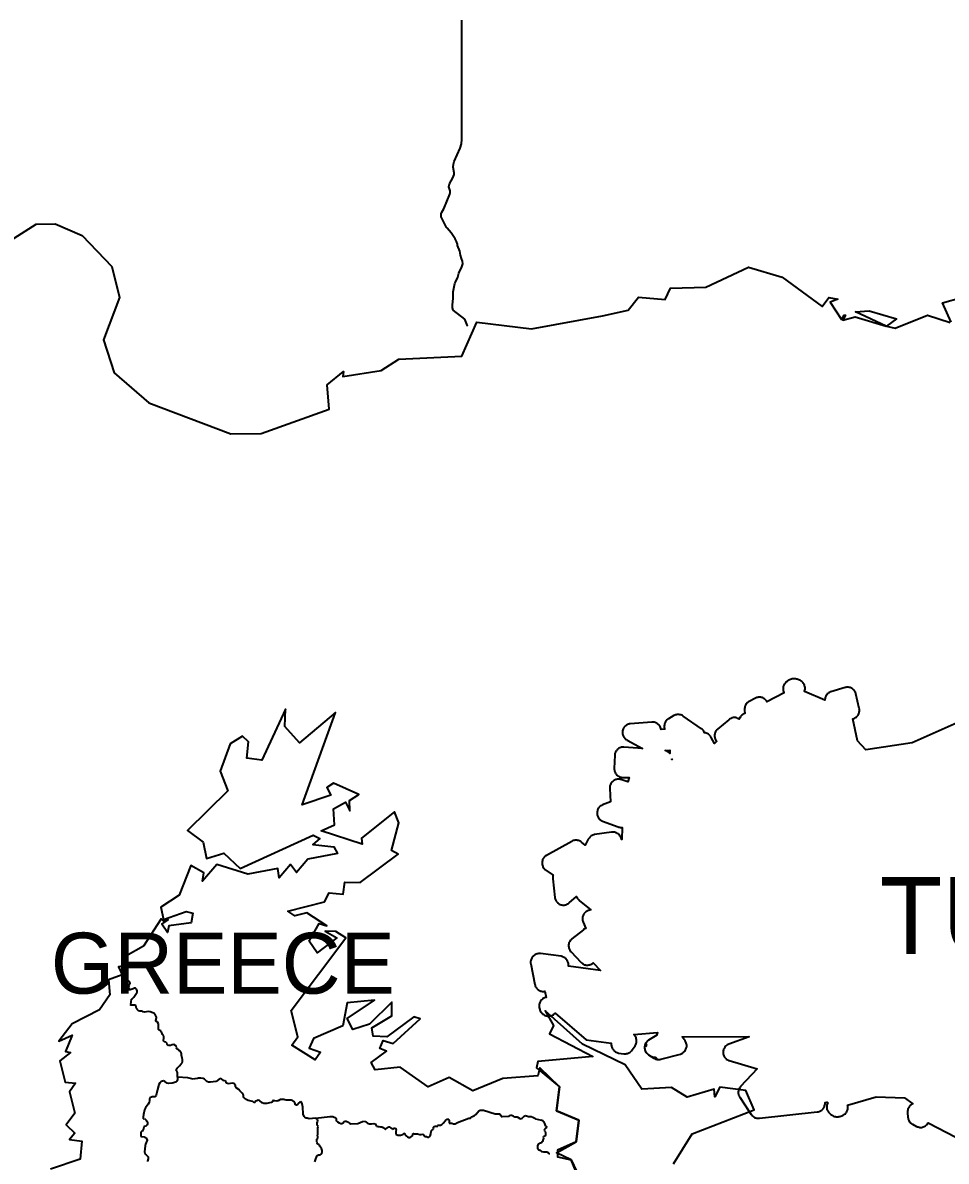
# Model space of a CAD drawing. Header units: metres. Extents: x 0 to 1325, y -1 to 773.
# Drawn here: x 731.6 to 779.6, y 222.8 to 282 of the extents above; entities that cross this region are included whole.
import ezdxf
from ezdxf.enums import TextEntityAlignment as Align

# ---------------------------------------------------------------- set-up
doc = ezdxf.new("R2010")
doc.units = ezdxf.units.M

msp = doc.modelspace()

# ---------------------------------------------------------------- linework, layer by layer
at = {"layer": 'CUT'}
for points in [[(728.19, 268.888), (732.31, 271.498), (733.31, 271.518), (734.7, 270.918), (736.25, 269.308), (736.65, 267.698), (735.81, 265.488), (736.37, 263.788), (738.18, 262.228), (742.43, 260.618), (744.02, 260.628), (747.54, 261.888), (747.45, 263.148), (748.3, 263.848), (748.25, 263.598), (750.25, 263.898), (751.17, 264.488), (754.45, 264.638), (755.22, 266.418), (758.07, 266.068), (761.75, 266.748), (763.08, 267.038), (763.63, 267.708), (765.01, 267.598), (765.29, 268.178), (767.12, 268.238), (769.34, 269.278), (771.09, 268.758), (773.17, 267.228), (773.52, 267.698), (773.98, 267.608), (773.58, 267.448), (774.18, 266.558), (774.31, 266.768), (774.38, 266.778), (774.25, 266.508), (774.89, 266.698), (776.5, 266.198), (774.91, 266.948), (775.62, 266.998), (777.04, 266.578), (776.52, 266.208), (776.96, 266.108), (778.65, 266.778), (779.82, 266.398)], [(779.87, 266.418), (779.42, 267.418), (780.41, 267.698)], [(780.35, 245.658), (777.85, 244.548), (775.44, 244.198), (775.01, 244.658), (774.76, 245.798), (774.8, 245.808), (774.84, 245.828), (774.88, 245.848), (774.91, 245.868), (774.95, 245.898), (774.98, 245.928), (775.01, 245.958), (775.04, 245.998), (775.06, 246.028), (775.08, 246.078), (775.09, 246.118), (775.1, 246.158), (775.11, 246.208), (775.11, 246.248), (775.11, 246.288), (775.1, 246.338), (774.93, 247.098), (774.92, 247.138), (774.9, 247.178), (774.88, 247.218), (774.86, 247.258), (774.83, 247.288), (774.8, 247.318), (774.77, 247.348), (774.74, 247.378), (774.7, 247.398), (774.66, 247.418), (774.62, 247.428), (774.58, 247.438), (774.53, 247.448), (774.49, 247.448), (774.45, 247.448), (774.4, 247.438), (774.36, 247.428), (773.63, 247.208), (773.59, 247.198), (773.55, 247.178), (773.51, 247.148), (773.48, 247.128), (773.44, 247.098), (773.41, 247.068), (773.39, 247.028), (773.36, 246.988), (773.34, 246.948), (773.33, 246.908), (773.32, 246.868), (773.31, 246.818), (773.31, 246.778), (772.25, 247.218), (772.26, 247.258), (772.27, 247.298), (772.28, 247.348), (772.28, 247.388), (772.28, 247.428), (772.27, 247.478), (772.26, 247.518), (772.25, 247.558), (772.23, 247.598), (772.2, 247.638), (772.18, 247.668), (772.15, 247.708), (772.12, 247.738), (772.08, 247.758), (772.04, 247.788), (772, 247.808), (771.88, 247.858), (771.84, 247.868), (771.79, 247.878), (771.75, 247.888), (771.7, 247.888), (771.66, 247.888), (771.61, 247.878), (771.57, 247.868), (771.52, 247.848), (771.48, 247.828), (771.36, 247.758), (771.33, 247.728), (771.29, 247.708), (771.26, 247.678), (771.23, 247.638), (771.21, 247.598), (771.18, 247.558), (771.17, 247.518), (771.15, 247.478), (771.15, 247.438), (771.14, 247.388), (771.14, 247.348), (771.14, 247.298), (771.15, 247.258), (771.17, 247.218), (771.18, 247.178), (771.19, 247.158), (770.3, 246.688), (770.29, 246.718), (770.26, 246.758), (770.23, 246.788), (770.2, 246.818), (770.17, 246.848), (770.13, 246.868), (770.09, 246.888), (770.05, 246.908), (770, 246.918), (769.96, 246.928), (769.91, 246.928), (769.87, 246.928), (769.82, 246.918), (769.78, 246.908), (769.74, 246.898), (769.7, 246.878), (769.38, 246.708), (769.34, 246.678), (769.3, 246.658), (769.27, 246.628), (769.24, 246.588), (769.21, 246.558), (769.19, 246.518), (769.17, 246.478), (769.16, 246.438), (769.15, 246.388), (769.14, 246.348), (769.14, 246.298), (769.14, 246.258), (769.16, 246.078), (769.14, 246.078), (769.1, 246.058), (769.06, 246.038), (769.03, 246.008), (768.99, 245.988), (768.96, 245.958), (768.93, 245.918), (768.91, 245.878), (768.88, 245.848), (768.87, 245.808), (768.86, 245.788), (768.83, 245.808), (768.79, 245.828), (768.74, 245.848), (768.7, 245.858), (768.66, 245.868), (768.61, 245.868), (768.57, 245.868), (768.52, 245.858), (768.48, 245.848), (768.43, 245.828), (768.39, 245.808), (768.36, 245.788), (768.32, 245.758), (767.74, 245.268), (767.71, 245.238), (767.68, 245.208), (767.65, 245.178), (767.63, 245.138), (767.61, 245.098), (767.6, 245.058), (767.59, 245.018), (767.58, 244.968), (767.58, 244.928), (767.58, 244.888), (767.59, 244.838), (767.6, 244.798), (767.61, 244.758), (767.63, 244.718), (767.65, 244.678), (767.68, 244.648), (767.69, 244.638), (767.57, 244.528), (767.41, 244.838), (767.39, 244.868), (767.36, 244.908), (767.34, 244.938), (767.3, 244.968), (767.27, 244.998), (767.23, 245.018), (767.2, 245.038), (767.15, 245.058), (767.11, 245.068), (767.07, 245.078), (767.06, 245.078), (767.04, 245.118), (767.02, 245.158), (767, 245.198), (766.97, 245.228), (766.93, 245.258), (766.9, 245.288), (765.95, 245.948), (765.91, 245.968), (765.87, 245.988), (765.82, 246.008), (765.78, 246.018), (765.73, 246.028), (765.69, 246.028), (765.64, 246.028), (765.6, 246.018), (765.55, 246.008), (765.51, 245.988), (765.47, 245.968), (765.19, 245.808), (765.15, 245.788), (765.11, 245.758), (765.08, 245.728), (765.05, 245.698), (765.03, 245.658), (765.01, 245.618), (764.99, 245.578), (764.98, 245.538), (764.97, 245.488), (764.96, 245.448), (764.96, 245.408), (764.96, 245.358), (764.97, 245.318), (764.98, 245.278), (764.99, 245.268), (764.81, 245.248), (764.77, 245.358), (764.75, 245.398), (764.73, 245.438), (764.7, 245.468), (764.67, 245.498), (764.64, 245.528), (764.6, 245.558), (764.57, 245.578), (764.53, 245.598), (764.49, 245.618), (764.44, 245.628), (764.4, 245.638), (764.36, 245.638), (764.31, 245.638), (763.2, 245.548), (763.16, 245.538), (763.12, 245.528), (763.07, 245.518), (763.03, 245.498), (763, 245.478), (762.96, 245.448), (762.93, 245.418), (762.9, 245.388), (762.87, 245.348), (762.85, 245.318), (762.83, 245.278), (762.81, 245.228), (762.8, 245.188), (762.79, 245.148), (762.79, 245.098), (762.79, 245.058), (762.8, 245.008), (762.81, 244.968), (762.82, 244.928), (762.84, 244.888), (762.86, 244.848), (762.89, 244.818), (762.92, 244.778), (762.95, 244.748), (762.99, 244.728), (763.03, 244.698), (763.84, 244.258), (762.87, 244.338), (762.83, 244.338), (762.78, 244.338), (762.74, 244.328), (762.7, 244.318), (762.65, 244.298), (762.61, 244.278), (762.58, 244.258), (762.54, 244.228), (762.51, 244.198), (762.48, 244.158), (762.46, 244.118), (762.43, 244.078), (762.42, 244.038), (762.4, 243.998), (762.39, 243.948), (762.39, 243.908), (762.36, 243.228), (762.36, 243.178), (762.37, 243.138), (762.37, 243.088), (762.39, 243.048), (762.41, 243.008), (762.43, 242.968), (762.46, 242.928), (762.48, 242.898), (762.52, 242.868), (762.55, 242.838), (762.59, 242.818), (762.63, 242.798), (762.68, 242.778), (762.72, 242.768), (762.76, 242.758), (762.81, 242.758), (763.14, 242.758), (763.07, 242.538), (762.71, 242.648), (762.67, 242.658), (762.62, 242.668), (762.58, 242.668), (762.54, 242.668), (762.49, 242.658), (762.45, 242.648), (762.41, 242.638), (762.37, 242.618), (762.34, 242.598), (762.3, 242.568), (762.27, 242.538), (762.24, 242.508), (762.21, 242.478), (762.19, 242.438), (762.17, 242.398), (762.15, 242.358), (762.14, 242.318), (762.13, 242.278), (762.13, 242.238), (762.13, 242.188), (762.17, 241.498), (761.75, 241.328), (761.71, 241.308), (761.67, 241.278), (761.63, 241.258), (761.6, 241.228), (761.57, 241.188), (761.54, 241.158), (761.52, 241.118), (761.5, 241.078), (761.49, 241.028), (761.48, 240.988), (761.47, 240.948), (761.47, 240.898), (761.47, 240.858), (761.48, 240.808), (761.49, 240.768), (761.51, 240.728), (761.53, 240.688), (761.55, 240.648), (761.58, 240.618), (761.61, 240.578), (761.65, 240.548), (761.68, 240.528), (761.72, 240.508), (761.76, 240.488), (762.56, 240.188), (762.6, 240.178), (762.65, 240.168), (762.69, 240.158), (762.74, 240.158), (762.78, 240.158), (762.76, 239.538), (762.75, 239.538), (762.74, 239.568), (762.73, 239.618), (762.71, 239.658), (762.69, 239.698), (762.66, 239.728), (762.64, 239.768), (762.6, 239.798), (762.57, 239.828), (762.53, 239.848), (762.49, 239.878), (762.45, 239.888), (762.41, 239.908), (762.37, 239.908), (762.32, 239.918), (762.28, 239.918), (762.23, 239.918), (761.34, 239.788), (761.3, 239.778), (761.25, 239.758), (761.21, 239.738), (761.17, 239.718), (761.13, 239.688), (761.1, 239.658), (761.07, 239.628), (761.04, 239.588), (761.01, 239.548), (760.85, 239.248), (760.66, 239.398), (760.63, 239.428), (760.59, 239.448), (760.55, 239.468), (760.51, 239.478), (760.46, 239.488), (760.42, 239.498), (760.37, 239.498), (760.33, 239.498), (760.29, 239.488), (760.24, 239.478), (760.2, 239.458), (760.16, 239.438), (758.84, 238.708), (758.8, 238.688), (758.77, 238.658), (758.74, 238.628), (758.71, 238.598), (758.68, 238.568), (758.66, 238.528), (758.64, 238.488), (758.63, 238.448), (758.62, 238.398), (758.61, 238.358), (758.61, 238.318), (758.61, 238.268), (758.62, 238.228), (758.63, 238.188), (758.65, 238.148), (758.66, 238.108), (758.69, 238.068), (758.71, 238.028), (758.74, 237.998), (758.78, 237.968), (758.81, 237.948), (759.19, 237.688), (759.19, 237.678), (759.18, 237.638), (759.17, 237.588), (759.17, 237.548), (759.17, 237.498), (759.27, 236.528), (759.28, 236.488), (759.29, 236.448), (759.31, 236.398), (759.33, 236.358), (759.35, 236.328), (759.38, 236.288), (759.41, 236.258), (759.44, 236.228), (759.48, 236.198), (759.51, 236.178), (759.56, 236.158), (759.6, 236.148), (759.64, 236.138), (759.69, 236.128), (759.73, 236.128), (759.77, 236.128), (759.82, 236.138), (759.86, 236.148), (759.9, 236.168), (759.94, 236.188), (759.98, 236.208), (760.02, 236.238), (760.41, 236.578), (760.41, 236.568), (760.43, 236.528), (760.44, 236.478), (760.47, 236.448), (760.5, 236.408), (760.53, 236.378), (760.56, 236.348), (761.15, 235.878), (761.04, 235.848), (761, 235.838), (760.96, 235.818), (760.92, 235.798), (760.88, 235.768), (760.85, 235.738), (760.82, 235.708), (760.79, 235.668), (760.76, 235.638), (760.75, 235.588), (760.73, 235.548), (760.72, 235.508), (760.71, 235.458), (760.71, 235.418), (760.71, 235.368), (760.72, 235.328), (760.73, 235.288), (760.75, 235.238), (760.88, 234.918), (760.87, 234.918), (760.83, 234.898), (760.79, 234.878), (760.76, 234.848), (760.16, 234.368), (760.13, 234.338), (760.1, 234.308), (760.07, 234.278), (760.05, 234.238), (760.03, 234.198), (760.01, 234.158), (760, 234.118), (759.99, 234.068), (759.99, 234.028), (759.99, 233.988), (760, 233.938), (760.01, 233.898), (760.02, 233.858), (760.04, 233.818), (760.06, 233.778), (760.08, 233.738), (760.11, 233.708), (760.64, 233.148), (760.67, 233.118), (760.71, 233.088), (760.75, 233.068), (760.78, 233.048), (760.82, 233.028), (760.87, 233.018), (760.91, 233.008), (760.95, 233.008), (761, 233.008), (761.04, 233.018), (761.08, 233.018), (761.12, 233.038), (761.16, 233.048), (761.2, 233.068), (761.24, 233.098), (761.27, 233.128), (761.65, 232.728), (759.99, 232.948), (759.99, 232.968), (759.99, 233.008), (759.99, 233.058), (759.98, 233.098), (759.97, 233.138), (759.96, 233.178), (759.94, 233.218), (759.92, 233.258), (759.89, 233.298), (759.87, 233.328), (759.83, 233.358), (759.8, 233.388), (759.76, 233.408), (759.72, 233.428), (759.68, 233.448), (759.64, 233.458), (759.6, 233.468), (758.53, 233.608), (758.48, 233.608), (758.44, 233.608), (758.39, 233.598), (758.35, 233.588), (758.31, 233.578), (758.27, 233.558), (758.23, 233.538), (758.19, 233.508), (758.16, 233.478), (758.13, 233.448), (758.1, 233.418), (758.08, 233.378), (758.06, 233.338), (758.04, 233.298), (758.03, 233.248), (758.02, 233.208), (758.02, 233.158), (758.02, 233.118), (758.03, 233.068), (758.24, 231.998), (758.25, 231.958), (758.26, 231.918), (758.28, 231.878), (758.31, 231.838), (758.33, 231.808), (758.36, 231.768), (758.39, 231.738), (758.43, 231.718), (758.47, 231.688), (758.51, 231.668), (758.55, 231.658), (758.59, 231.648), (758.63, 231.638), (758.68, 231.638), (758.72, 231.638), (758.76, 231.648), (758.83, 231.328), (758.79, 231.318), (758.74, 231.308), (758.7, 231.288), (758.66, 231.268), (758.63, 231.238), (758.59, 231.208), (758.56, 231.178), (758.54, 231.138), (758.51, 231.098), (758.5, 231.058), (758.48, 231.018), (758.47, 230.978), (758.46, 230.928), (758.46, 230.888), (758.46, 230.848), (758.47, 230.798), (758.48, 230.748), (758.49, 230.708), (758.5, 230.668), (758.52, 230.628), (758.55, 230.588), (758.57, 230.548), (758.6, 230.518), (758.63, 230.488), (758.66, 230.458), (758.7, 230.438), (758.74, 230.408), (758.78, 230.388), (758.82, 230.378), (758.86, 230.368), (758.9, 230.358), (758.95, 230.358), (758.99, 230.358), (759.03, 230.368), (759.08, 230.378), (759.12, 230.388), (759.16, 230.408), (759.2, 230.428), (759.23, 230.458), (759.26, 230.488), (759.29, 230.518), (760.9, 229.128), (762.21, 228.948), (762.21, 228.908), (762.21, 228.858), (762.22, 228.818), (762.22, 228.778), (762.24, 228.738), (762.25, 228.698), (762.28, 228.658), (762.3, 228.618), (762.33, 228.588), (762.36, 228.558), (762.39, 228.528), (762.43, 228.498), (762.47, 228.478), (762.51, 228.468), (762.55, 228.448), (762.59, 228.438), (762.86, 228.398), (762.91, 228.398), (762.96, 228.398), (763, 228.408), (763.05, 228.418), (763.09, 228.428), (763.13, 228.448), (763.17, 228.468), (763.21, 228.498), (763.24, 228.528), (763.27, 228.558), (763.3, 228.598), (763.45, 228.818), (763.47, 228.848), (763.49, 228.888), (763.51, 228.928), (763.52, 228.978), (763.53, 229.018), (763.53, 229.058), (763.53, 229.108), (763.52, 229.148), (763.51, 229.188), (763.5, 229.238), (763.48, 229.278), (763.46, 229.308), (763.43, 229.348), (763.4, 229.378), (763.38, 229.398), (764.62, 229.498), (764.61, 229.488), (764.59, 229.448), (764.58, 229.408), (764.57, 229.378), (764.57, 229.368), (764.15, 229.108), (764.11, 229.078), (764.08, 229.048), (764.05, 229.018), (764.02, 228.988), (764, 228.948), (763.98, 228.908), (763.96, 228.858), (763.95, 228.818), (763.94, 228.778), (763.94, 228.728), (763.94, 228.688), (763.95, 228.638), (763.96, 228.598), (763.98, 228.558), (763.99, 228.508), (764.02, 228.478), (764.05, 228.438), (764.08, 228.408), (764.11, 228.378), (764.15, 228.348), (764.43, 228.168), (764.47, 228.148), (764.51, 228.128), (764.55, 228.118), (764.6, 228.108), (764.65, 228.098), (764.69, 228.098), (764.74, 228.108), (764.79, 228.118), (765.8, 228.388), (765.84, 228.398), (765.88, 228.418), (765.92, 228.438), (765.96, 228.468), (765.99, 228.498), (766.02, 228.528), (766.05, 228.558), (766.07, 228.598), (766.09, 228.638), (766.11, 228.688), (766.12, 228.728), (766.13, 228.768), (766.13, 228.818), (766.13, 228.868), (766.12, 228.908), (766.11, 228.948), (766.09, 228.998), (766.07, 229.038), (766.05, 229.078), (765.9, 229.288), (769.36, 229.298), (769.38, 229.278), (768.32, 228.908), (768.28, 228.888), (768.24, 228.868), (768.21, 228.848), (768.17, 228.818), (768.14, 228.788), (768.11, 228.748), (768.09, 228.718), (768.07, 228.678), (768.05, 228.638), (768.04, 228.598), (768.03, 228.558), (768.02, 228.508), (768.02, 228.468), (768.02, 228.428), (768.03, 228.378), (768.04, 228.338), (768.06, 228.298), (768.08, 228.258), (768.1, 228.218), (768.13, 228.188), (768.16, 228.158), (768.19, 228.128), (768.22, 228.098), (768.26, 228.078), (768.3, 228.058), (768.34, 228.048), (769.8, 227.618), (768.93, 226.698), (768.91, 226.668), (768.88, 226.628), (768.86, 226.588), (768.84, 226.548), (768.83, 226.508), (768.82, 226.468), (768.81, 226.428), (768.81, 226.378), (768.81, 226.338), (768.82, 226.298), (768.83, 226.258), (768.85, 226.208), (768.86, 226.178), (768.89, 226.138), (769.49, 225.248), (769.51, 225.208), (769.54, 225.178), (769.58, 225.148), (769.61, 225.118), (769.65, 225.098), (769.69, 225.078), (769.73, 225.068), (769.78, 225.058), (769.82, 225.048), (769.86, 225.048), (769.91, 225.048), (772.92, 225.378), (772.96, 225.388), (773.01, 225.398), (773.05, 225.418), (773.09, 225.438), (773.12, 225.458), (773.16, 225.478), (773.19, 225.508), (773.22, 225.548), (773.25, 225.578), (773.27, 225.618), (773.29, 225.658), (773.3, 225.698), (773.31, 225.748), (773.32, 225.788), (773.32, 225.828), (773.32, 225.878), (773.42, 225.888), (773.47, 225.858), (773.45, 225.818), (773.43, 225.778), (773.42, 225.738), (773.41, 225.698), (773.41, 225.648), (773.41, 225.608), (773.42, 225.568), (773.42, 225.528), (773.44, 225.478), (773.46, 225.438), (773.48, 225.408), (773.5, 225.368), (773.53, 225.338), (773.56, 225.308), (773.59, 225.278), (773.63, 225.248), (773.73, 225.188), (773.77, 225.168), (773.81, 225.148), (773.86, 225.138), (773.9, 225.128), (773.95, 225.128), (774, 225.128), (774.04, 225.138), (774.09, 225.148), (774.19, 225.178), (774.23, 225.188), (774.27, 225.208), (774.31, 225.238), (774.34, 225.258), (774.38, 225.288), (774.41, 225.318), (774.43, 225.358), (774.46, 225.398), (774.48, 225.438), (774.49, 225.478), (774.5, 225.518), (774.51, 225.558), (774.51, 225.608), (774.51, 225.648), (774.5, 225.698), (774.49, 225.738), (775.98, 226.168), (777.45, 226.118), (777.89, 225.808), (777.85, 225.788), (777.81, 225.758), (777.78, 225.738), (777.74, 225.708), (777.71, 225.678), (777.69, 225.638), (777.67, 225.608), (777.65, 225.568), (777.63, 225.528), (777.62, 225.478), (777.61, 225.438), (777.61, 225.398), (777.61, 225.348), (777.63, 225.098), (777.64, 225.058), (777.65, 225.008), (777.66, 224.968), (777.68, 224.928), (777.7, 224.888), (777.73, 224.858), (777.76, 224.818), (777.8, 224.788), (777.83, 224.758), (777.87, 224.738), (778.08, 224.628), (778.12, 224.608), (778.16, 224.598), (778.21, 224.588), (778.25, 224.578), (778.29, 224.578), (778.34, 224.578), (778.38, 224.588), (778.43, 224.598), (778.47, 224.618), (778.51, 224.638), (778.55, 224.658), (778.58, 224.688), (778.61, 224.718), (778.64, 224.748), (778.67, 224.788), (778.69, 224.818), (782.53, 222.828)], [(760.36, 222.308), (760.13, 222.898), (759.36, 223.258), (760.39, 223.828), (760.52, 224.958), (759.37, 225.438), (759.52, 226.678), (758.49, 227.678), (758.39, 227.258), (756.57, 227.108), (755.02, 226.478), (753.79, 227.168), (752.69, 226.688), (751.24, 227.708), (749.93, 227.558), (749.73, 227.948), (750.52, 228.538), (750.18, 228.678), (750.35, 229.088), (750.88, 228.928), (752.28, 230.218), (751.94, 230.328), (750.55, 229.278), (749.84, 229.318), (749.77, 229.748), (750.8, 230.368), (750.8, 231.078), (749.64, 229.938), (748.77, 229.668), (748.49, 230.228), (749.91, 231.178), (748.48, 231.048), (748.25, 229.858), (746.74, 229.198), (746.5, 228.698), (747.09, 228.478), (746.82, 228.078), (745.6, 228.848), (745.91, 229.278), (745.57, 230.648), (748.42, 234.428), (747.9, 234.748), (747.34, 234.778), (747.95, 234.428), (746.92, 233.648), (746.51, 234.248), (747.02, 235.168), (747.42, 235.048), (746.39, 235.728), (745.76, 235.568), (745.4, 235.808), (747.31, 236.288), (747.54, 236.758), (748.28, 236.698), (748.36, 237.318), (749.15, 237.298), (751.13, 238.778), (750.79, 238.968), (751.16, 240.408), (750.95, 240.968), (749.22, 239.608), (749.27, 239.288), (747.13, 239.988), (747.82, 240.298), (747.77, 241.128), (748.39, 241.468), (748.62, 241.028), (748.61, 241.558), (749.09, 241.878), (747.77, 242.468), (747.42, 242.228), (747.64, 241.838), (746.15, 241.338), (747.87, 246.138), (746, 244.548), (745.25, 245.398), (745.28, 246.308), (744.04, 243.648), (743.26, 243.768), (743.36, 244.608), (743.04, 244.898), (742.4, 244.508), (741.88, 243.078), (742.28, 242.058), (740.18, 240.008), (740.99, 239.398), (741.17, 238.548), (742.08, 238.828), (742.92, 238.028), (746.72, 239.758), (747.06, 239.578), (746.69, 239.278), (747.79, 239.148), (747.98, 238.808), (746.44, 238.518), (745.85, 237.818), (745.54, 238.238), (744.95, 237.548), (744.88, 238.028), (743.32, 237.728), (741.7, 238.228), (740.96, 237.368), (741.03, 237.798), (740.36, 238.188), (739.75, 236.648), (738.8, 236.018), (738.94, 235.378), (740.11, 235.788), (740.46, 235.698), (740.38, 235.208), (739.22, 235.048), (739.14, 234.708), (738.85, 235.138), (739.17, 235.358), (738.93, 235.298), (738.82, 235.418), (737.89, 233.988), (736.98, 233.478), (737.08, 233.008), (736.6, 232.918), (736.78, 232.508), (736.07, 232.238), (736.15, 231.468), (735.61, 230.688), (734.18, 229.948), (733.5, 229.058), (734.18, 229.368), (733.85, 228.518), (734.1, 228.468), (733.55, 228.038), (733.83, 226.928), (734.36, 226.868), (734.05, 226.428), (734.32, 225.308), (733.88, 224.708), (734.33, 224.268), (734.05, 223.948), (734.69, 223.868), (734.61, 222.928), (733.06, 222.398)], [(765.44, 222.678), (766.41, 224.248), (769.64, 225.488), (769.21, 226.488), (767.86, 226.658), (767.59, 226.168), (767.55, 226.568), (766.16, 226.148), (765.34, 226.648), (763.8, 226.568), (762.93, 227.818), (760.71, 228.898), (758.77, 230.638), (759.2, 229.878), (759, 229.438), (761.25, 228.258), (758.39, 228.008), (758.32, 227.678), (759.52, 226.678), (759.37, 225.438), (760.52, 224.958), (760.39, 223.828), (759.42, 223.388), (759.42, 223.048), (760.13, 222.898), (760.42, 222.268)]]:
    msp.add_lwpolyline(points, dxfattribs=at)
for points in [[(765.18, 244.078), (765.14, 244.108), (765.1, 244.128), (765.06, 244.148), (765.02, 244.158), (765.25, 244.178), (765.26, 243.998), (765.24, 244.018), (765.21, 244.058), (765.18, 244.078)], [(765.35, 243.728), (765.38, 243.688), (765.35, 243.688), (765.35, 243.698), (765.35, 243.728)]]:
    msp.add_lwpolyline(points, close=True, dxfattribs=at)
at = {"layer": 'SCORE'}
for points in [[(754.44, 281.958), (754.44, 282.108)], [(754.44, 280.558), (754.44, 281.958)], [(754.44, 280.248), (754.44, 280.558)], [(754.44, 278.668), (754.44, 280.248)], [(754.44, 277.078), (754.44, 278.668)], [(754.44, 276.408), (754.44, 277.078)], [(754.44, 275.908), (754.44, 276.408)], [(754.35, 275.458), (754.42, 275.678)], [(754.42, 275.678), (754.44, 275.908)], [(754.05, 274.758), (754.35, 275.458)], [(754, 274.468), (754.01, 274.618)], [(754.04, 274.168), (754, 274.468)], [(754.01, 274.618), (754.05, 274.758)], [(753.8, 273.608), (753.98, 273.908)], [(753.98, 273.908), (754.04, 274.078)], [(754.04, 274.078), (754.04, 274.168)], [(753.77, 273.438), (753.8, 273.608)], [(753.83, 273.228), (753.77, 273.438)], [(753.5, 272.308), (753.82, 273.058)], [(753.82, 273.058), (753.84, 273.148)], [(753.84, 273.148), (753.83, 273.228)], [(753.37, 272.038), (753.4, 272.128)], [(753.4, 272.128), (753.5, 272.308)], [(753.37, 271.878), (753.37, 272.038)], [(753.43, 271.738), (753.37, 271.878)], [(753.58, 271.478), (753.43, 271.738)], [(753.64, 271.338), (753.58, 271.478)], [(753.68, 271.288), (753.64, 271.338)], [(753.78, 271.168), (753.68, 271.288)], [(753.89, 271.058), (753.78, 271.168)], [(754.1, 270.748), (753.89, 271.058)], [(754.17, 270.608), (754.1, 270.748)], [(754.21, 270.468), (754.17, 270.608)], [(754.22, 270.388), (754.21, 270.468)], [(754.33, 270.108), (754.22, 270.388)], [(754.37, 269.888), (754.33, 270.108)], [(754.42, 269.728), (754.37, 269.888)], [(754.47, 269.588), (754.42, 269.728)], [(754.28, 268.958), (754.44, 269.288)], [(754.44, 269.288), (754.5, 269.448)], [(754.5, 269.448), (754.47, 269.588)], [(754.11, 268.498), (754.24, 268.748)], [(754.24, 268.748), (754.28, 268.958)], [(753.99, 267.648), (754, 267.988)], [(754, 267.988), (754.08, 268.418)], [(754.08, 268.418), (754.11, 268.498)], [(753.96, 267.308), (753.99, 267.648)], [(753.96, 267.158), (753.96, 267.308)], [(754, 267.038), (753.96, 267.158)], [(754.6, 266.568), (754, 267.038)], [(754.74, 266.228), (754.6, 266.568)], [(754.75, 266.208), (754.74, 266.228)], [(737.03, 232.248), (737.03, 232.258)], [(737.08, 232.198), (737.03, 232.248)], [(737.15, 232.158), (737.08, 232.198)], [(737.13, 231.938), (737.16, 231.968)], [(737.13, 231.918), (737.13, 231.938)], [(737.13, 231.908), (737.13, 231.918)], [(737.15, 231.858), (737.13, 231.908)], [(737.2, 232.108), (737.15, 232.158)], [(737.16, 231.968), (737.17, 231.978)], [(737.17, 231.978), (737.18, 232.018)], [(737.18, 232.018), (737.2, 232.038)], [(737.21, 232.058), (737.2, 232.108)], [(737.2, 232.038), (737.21, 232.058)], [(737.12, 231.768), (737.13, 231.778)], [(737.14, 231.728), (737.12, 231.768)], [(737.13, 231.778), (737.15, 231.798)], [(737.17, 231.718), (737.14, 231.728)], [(737.16, 231.838), (737.15, 231.858)], [(737.15, 231.798), (737.16, 231.838)], [(737.21, 231.728), (737.17, 231.718)], [(737.35, 231.778), (737.21, 231.728)], [(737.3, 231.258), (737.39, 231.338)], [(737.42, 231.808), (737.35, 231.778)], [(737.39, 231.338), (737.56, 231.598)], [(737.48, 231.818), (737.42, 231.808)], [(737.54, 231.758), (737.48, 231.818)], [(737.57, 231.668), (737.54, 231.758)], [(737.56, 231.598), (737.57, 231.668)], [(758.38, 231.798), (758.35, 231.778)], [(758.35, 231.778), (758.36, 231.768), (758.39, 231.738)], [(737.21, 230.938), (737.23, 230.968)], [(737.25, 230.928), (737.21, 230.938)], [(737.23, 230.968), (737.28, 231.238)], [(737.44, 230.918), (737.25, 230.928)], [(737.28, 231.238), (737.3, 231.258)], [(737.5, 230.908), (737.44, 230.918)], [(737.51, 230.828), (737.5, 230.908)], [(737.54, 230.758), (737.51, 230.828)], [(737.58, 230.688), (737.54, 230.758)], [(737.63, 230.628), (737.58, 230.688)], [(737.7, 230.608), (737.63, 230.628)], [(737.83, 230.618), (737.7, 230.608)], [(737.88, 230.588), (737.83, 230.618)], [(737.95, 230.568), (737.88, 230.588)], [(738.15, 230.598), (737.95, 230.568)], [(738.24, 230.588), (738.15, 230.598)], [(738.38, 230.528), (738.24, 230.588)], [(738.47, 230.488), (738.38, 230.528)], [(738.49, 230.468), (738.47, 230.488)], [(738.51, 230.438), (738.49, 230.468)], [(738.57, 230.298), (738.51, 230.438)], [(738.54, 230.128), (738.55, 230.178)], [(738.54, 230.108), (738.54, 230.128)], [(738.56, 230.078), (738.54, 230.108)], [(738.55, 230.198), (738.57, 230.278)], [(738.55, 230.178), (738.55, 230.198)], [(738.57, 230.278), (738.57, 230.298)], [(738.61, 230.068), (738.56, 230.078)], [(738.63, 230.048), (738.61, 230.068)], [(738.67, 229.948), (738.63, 230.048)], [(738.68, 229.858), (738.67, 229.948)], [(738.67, 229.768), (738.68, 229.858)], [(738.68, 229.668), (738.67, 229.768)], [(738.71, 229.628), (738.68, 229.668)], [(738.75, 229.608), (738.71, 229.628)], [(738.79, 229.588), (738.75, 229.608)], [(738.82, 229.558), (738.79, 229.588)], [(738.83, 229.538), (738.82, 229.558)], [(738.89, 229.408), (738.83, 229.538)], [(738.93, 229.338), (738.89, 229.408)], [(738.95, 229.308), (738.93, 229.338)], [(738.94, 229.088), (738.96, 229.208)], [(738.95, 229.048), (738.94, 229.088)], [(738.96, 229.248), (738.95, 229.308)], [(738.98, 229.018), (738.95, 229.048)], [(738.96, 229.208), (738.96, 229.248)], [(739.06, 228.998), (738.98, 229.018)], [(739.09, 228.978), (739.06, 228.998)], [(739.12, 228.938), (739.09, 228.978)], [(739.13, 228.898), (739.12, 228.938)], [(739.15, 228.858), (739.13, 228.898)], [(739.2, 228.828), (739.15, 228.858)], [(739.3, 228.828), (739.2, 228.828)], [(739.39, 228.868), (739.3, 228.828)], [(739.47, 228.878), (739.39, 228.868)], [(739.56, 228.828), (739.47, 228.878)], [(739.59, 228.778), (739.56, 228.828)], [(739.61, 228.758), (739.59, 228.778)], [(739.62, 228.738), (739.61, 228.758)], [(739.61, 228.678), (739.62, 228.738)], [(739.64, 228.638), (739.61, 228.678)], [(739.68, 228.618), (739.64, 228.638)], [(739.72, 228.608), (739.68, 228.618)], [(739.75, 228.558), (739.72, 228.608)], [(739.78, 228.538), (739.75, 228.558)], [(739.82, 228.518), (739.78, 228.538)], [(739.84, 228.498), (739.82, 228.518)], [(739.86, 228.448), (739.84, 228.498)], [(739.87, 228.418), (739.86, 228.448)], [(739.87, 228.378), (739.87, 228.418)], [(739.87, 228.328), (739.87, 228.378)], [(739.91, 228.178), (739.87, 228.328)], [(764.08, 228.888), (764.07, 228.888), (764.02, 228.858), (764.01, 228.808), (764.04, 228.778)], [(764.17, 228.348), (764.15, 228.348), (764.27, 228.268), (764.17, 228.348)], [(739.66, 227.678), (739.76, 227.768)], [(739.76, 227.768), (739.86, 227.878)], [(739.86, 227.878), (739.9, 227.938)], [(739.9, 227.938), (739.92, 228.008)], [(739.93, 228.098), (739.91, 228.178)], [(739.92, 228.008), (739.93, 228.098)], [(764.31, 228.248), (764.43, 228.168), (764.47, 228.148), (764.51, 228.128), (764.55, 228.118), (764.56, 228.118), (764.57, 228.158), (764.5, 228.208), (764.36, 228.228), (764.31, 228.248)], [(739.58, 227.548), (739.62, 227.578)], [(739.65, 227.478), (739.58, 227.548)], [(739.62, 227.578), (739.63, 227.608)], [(739.63, 227.608), (739.64, 227.648)], [(739.64, 227.648), (739.66, 227.678)], [(739.67, 227.388), (739.65, 227.478)], [(739.66, 227.178), (739.67, 227.388)], [(740.2, 227.158), (739.66, 227.178)], [(739.66, 227.178), (739.66, 227.068)], [(740.47, 227.088), (740.2, 227.158)], [(738.63, 226.548), (738.56, 226.258)], [(738.7, 226.798), (738.63, 226.548)], [(738.75, 226.898), (738.7, 226.798)], [(738.8, 226.938), (738.75, 226.898)], [(738.84, 226.968), (738.8, 226.938)], [(738.93, 226.988), (738.84, 226.968)], [(739, 226.968), (738.93, 226.988)], [(739.12, 226.868), (739, 226.968)], [(739.19, 226.858), (739.12, 226.868)], [(739.39, 226.878), (739.19, 226.858)], [(739.57, 226.928), (739.39, 226.878)], [(739.63, 226.978), (739.57, 226.928)], [(739.66, 227.068), (739.63, 226.978)], [(740.56, 227.098), (740.47, 227.088)], [(740.7, 227.118), (740.56, 227.098)], [(740.75, 227.128), (740.7, 227.118)], [(740.88, 227.128), (740.75, 227.128)], [(741, 227.108), (740.88, 227.128)], [(741.06, 227.078), (741, 227.108)], [(741.19, 226.958), (741.06, 227.078)], [(741.28, 226.918), (741.19, 226.958)], [(741.37, 226.918), (741.28, 226.918)], [(741.65, 226.958), (741.37, 226.918)], [(741.67, 226.958), (741.65, 226.958)], [(741.83, 227.088), (741.67, 226.958)], [(741.93, 227.108), (741.83, 227.088)], [(741.96, 227.088), (741.93, 227.108)], [(742.05, 227.008), (741.96, 227.088)], [(742.09, 226.988), (742.05, 227.008)], [(742.11, 226.978), (742.09, 226.988)], [(742.16, 226.988), (742.11, 226.978)], [(742.18, 226.978), (742.16, 226.988)], [(742.19, 226.958), (742.18, 226.978)], [(742.2, 226.898), (742.19, 226.958)], [(742.21, 226.878), (742.2, 226.898)], [(742.31, 226.838), (742.21, 226.878)], [(742.5, 226.878), (742.31, 226.838)], [(742.58, 226.858), (742.5, 226.878)], [(742.61, 226.858), (742.58, 226.858)], [(742.66, 226.808), (742.61, 226.858)], [(742.67, 226.758), (742.66, 226.808)], [(742.67, 226.718), (742.67, 226.758)], [(742.68, 226.678), (742.67, 226.718)], [(742.71, 226.638), (742.68, 226.678)], [(742.85, 226.548), (742.71, 226.638)], [(742.9, 226.468), (742.85, 226.548)], [(768.95, 226.548), (768.93, 226.548), (768.87, 226.588), (768.86, 226.588), (768.84, 226.548), (768.83, 226.508), (768.82, 226.468), (768.81, 226.428), (768.81, 226.378), (768.81, 226.338), (768.82, 226.298), (768.83, 226.258), (768.85, 226.208), (768.86, 226.178), (768.89, 226.138), (769.35, 225.448), (769.38, 225.408), (769.4, 225.398), (769.49, 225.408)], [(738.21, 225.978), (738.19, 225.878)], [(738.23, 226.108), (738.21, 226.048)], [(738.21, 226.048), (738.21, 225.978)], [(738.31, 226.148), (738.23, 226.108)], [(738.34, 226.158), (738.31, 226.148)], [(738.39, 226.158), (738.34, 226.158)], [(738.44, 226.158), (738.39, 226.158)], [(738.45, 226.158), (738.44, 226.158)], [(738.48, 226.168), (738.45, 226.158)], [(738.52, 226.188), (738.48, 226.168)], [(738.56, 226.258), (738.52, 226.188)], [(743.03, 226.358), (742.9, 226.468)], [(743.08, 226.288), (743.03, 226.358)], [(743.09, 226.248), (743.08, 226.288)], [(743.09, 226.238), (743.09, 226.248)], [(743.09, 226.168), (743.09, 226.238)], [(743.11, 226.128), (743.09, 226.168)], [(743.14, 226.098), (743.11, 226.128)], [(743.2, 226.058), (743.14, 226.098)], [(743.23, 226.028), (743.2, 226.058)], [(743.34, 225.978), (743.23, 226.028)], [(743.58, 225.918), (743.34, 225.978)], [(743.83, 225.978), (743.7, 225.918)], [(743.85, 225.988), (743.83, 225.978)], [(743.93, 225.968), (743.85, 225.988)], [(744.06, 225.858), (743.93, 225.968)], [(744.61, 225.978), (744.6, 225.958)], [(744.6, 225.958), (744.6, 225.898)], [(744.63, 225.978), (744.61, 225.978)], [(744.66, 225.958), (744.63, 225.978)], [(744.73, 225.958), (744.66, 225.958)], [(744.83, 225.938), (744.73, 225.958)], [(744.9, 225.958), (744.87, 225.948)], [(744.98, 226.008), (744.9, 225.958)], [(745.02, 226.018), (744.98, 226.008)], [(745.13, 226.028), (745.02, 226.018)], [(745.19, 226.018), (745.13, 226.028)], [(745.24, 226.008), (745.19, 226.018)], [(745.31, 225.988), (745.24, 226.008)], [(745.37, 225.988), (745.31, 225.988)], [(745.49, 225.998), (745.37, 225.988)], [(745.57, 225.998), (745.49, 225.998)], [(745.63, 225.978), (745.57, 225.998)], [(745.64, 225.978), (745.63, 225.978)], [(745.71, 225.928), (745.64, 225.978)], [(737.95, 225.488), (737.89, 225.248)], [(738, 225.598), (737.95, 225.488)], [(738.13, 225.778), (738, 225.598)], [(738.19, 225.878), (738.13, 225.778)], [(743.6, 225.898), (743.58, 225.918)], [(743.63, 225.868), (743.6, 225.898)], [(743.65, 225.858), (743.63, 225.868)], [(743.68, 225.868), (743.65, 225.858)], [(743.69, 225.888), (743.68, 225.868)], [(743.7, 225.918), (743.69, 225.908)], [(743.69, 225.908), (743.69, 225.888)], [(744.15, 225.818), (744.06, 225.858)], [(744.23, 225.818), (744.15, 225.818)], [(744.26, 225.818), (744.23, 225.818)], [(744.3, 225.818), (744.26, 225.818)], [(744.44, 225.858), (744.3, 225.818)], [(744.55, 225.878), (744.44, 225.858)], [(744.59, 225.888), (744.55, 225.878)], [(744.6, 225.898), (744.59, 225.888)], [(744.87, 225.948), (744.83, 225.938)], [(745.77, 225.858), (745.71, 225.928)], [(745.78, 225.818), (745.77, 225.858)], [(745.78, 225.778), (745.78, 225.818)], [(745.79, 225.748), (745.78, 225.778)], [(745.84, 225.728), (745.79, 225.748)], [(745.89, 225.738), (745.84, 225.728)], [(745.91, 225.768), (745.89, 225.748)], [(745.89, 225.748), (745.89, 225.738)], [(745.92, 225.798), (745.91, 225.768)], [(745.95, 225.838), (745.92, 225.798)], [(746.02, 225.888), (745.95, 225.838)], [(746.07, 225.908), (746.02, 225.888)], [(746.11, 225.888), (746.07, 225.908)], [(746.15, 225.798), (746.11, 225.888)], [(746.18, 225.628), (746.15, 225.798)], [(746.2, 225.278), (746.18, 225.628)], [(755.17, 225.238), (755.32, 225.428)], [(755.32, 225.428), (755.39, 225.468)], [(755.39, 225.468), (755.48, 225.478)], [(755.48, 225.478), (755.57, 225.468)], [(755.57, 225.468), (756.18, 225.288)], [(737.89, 225.248), (737.87, 225.118)], [(737.87, 225.118), (737.87, 225.108)], [(737.87, 225.108), (737.88, 225.028)], [(737.88, 225.028), (737.94, 225.038)], [(737.94, 225.038), (737.99, 225.008)], [(737.99, 225.008), (738.04, 224.958)], [(738.04, 224.958), (738.07, 224.898)], [(738.07, 224.898), (738.1, 224.828)], [(738.1, 224.828), (738.1, 224.768)], [(746.2, 225.268), (746.2, 225.278)], [(746.24, 225.138), (746.2, 225.268)], [(746.28, 225.108), (746.24, 225.138)], [(746.35, 225.058), (746.28, 225.108)], [(746.4, 225.048), (746.35, 225.058)], [(746.51, 225.028), (746.4, 225.048)], [(746.85, 225.048), (746.51, 225.028)], [(746.85, 225.048), (747.58, 225.148)], [(746.94, 224.988), (746.85, 225.048)], [(746.92, 224.718), (746.93, 224.818)], [(746.93, 224.818), (746.95, 224.908)], [(746.95, 224.908), (746.94, 224.988)], [(747.58, 225.148), (747.73, 225.138)], [(747.73, 225.138), (747.81, 225.108)], [(747.81, 225.108), (747.85, 225.088)], [(747.85, 225.088), (747.89, 225.058)], [(747.89, 225.058), (747.91, 225.018)], [(747.91, 225.018), (747.91, 224.938)], [(747.91, 224.938), (747.92, 224.908)], [(747.92, 224.908), (747.98, 224.858)], [(747.98, 224.858), (748.06, 224.808)], [(748.06, 224.808), (748.15, 224.778)], [(748.15, 224.778), (748.21, 224.778)], [(748.21, 224.778), (748.28, 224.818)], [(748.28, 224.818), (748.31, 224.868)], [(748.31, 224.868), (748.35, 224.898)], [(748.35, 224.898), (748.43, 224.898)], [(748.43, 224.898), (748.5, 224.858)], [(748.5, 224.858), (748.61, 224.788)], [(748.61, 224.788), (748.68, 224.768)], [(748.68, 224.768), (749.04, 224.778)], [(749.04, 224.778), (749.28, 224.888)], [(749.28, 224.888), (749.41, 224.898)], [(749.41, 224.898), (749.45, 224.868)], [(749.45, 224.868), (749.46, 224.858)], [(749.46, 224.858), (749.56, 224.778)], [(749.56, 224.778), (749.63, 224.758)], [(749.75, 224.758), (749.87, 224.778)], [(749.87, 224.778), (749.93, 224.768)], [(753.41, 224.728), (753.48, 224.788)], [(753.48, 224.788), (753.6, 224.928)], [(753.6, 224.928), (753.68, 224.998)], [(753.68, 224.998), (753.76, 224.998)], [(753.76, 224.998), (753.79, 224.938)], [(753.79, 224.938), (753.78, 224.858)], [(753.78, 224.858), (753.79, 224.798)], [(753.79, 224.798), (753.93, 224.788)], [(753.93, 224.788), (754.01, 224.768)], [(754.1, 224.768), (754.21, 224.828)], [(754.21, 224.828), (754.81, 225.058)], [(754.81, 225.058), (754.87, 225.048)], [(754.87, 225.048), (754.89, 225.048)], [(754.89, 225.048), (754.9, 225.058)], [(754.9, 225.058), (754.93, 225.098)], [(754.93, 225.098), (754.94, 225.118)], [(754.94, 225.118), (755.08, 225.178)], [(755.08, 225.178), (755.09, 225.178)], [(755.09, 225.178), (755.17, 225.238)], [(756.18, 225.288), (756.28, 225.278)], [(756.28, 225.278), (756.32, 225.278)], [(756.32, 225.278), (756.34, 225.288)], [(756.34, 225.288), (756.37, 225.288)], [(756.37, 225.288), (756.41, 225.278)], [(756.41, 225.278), (756.44, 225.238)], [(756.44, 225.238), (756.47, 225.198)], [(756.47, 225.198), (756.49, 225.148)], [(756.49, 225.148), (756.54, 225.138)], [(756.54, 225.138), (756.87, 225.158)], [(756.87, 225.158), (756.9, 225.168)], [(756.9, 225.168), (756.98, 225.208)], [(756.98, 225.208), (757.02, 225.218)], [(757.02, 225.218), (757.06, 225.218)], [(757.06, 225.218), (757.08, 225.198)], [(757.08, 225.198), (757.11, 225.178)], [(757.11, 225.178), (757.15, 225.148)], [(757.15, 225.148), (757.2, 225.128)], [(757.2, 225.128), (757.32, 225.118)], [(757.32, 225.118), (757.46, 225.038)], [(757.46, 225.038), (757.5, 225.028)], [(757.5, 225.028), (757.58, 225.058)], [(757.58, 225.058), (757.69, 225.158)], [(757.69, 225.158), (757.76, 225.188)], [(757.76, 225.188), (757.81, 225.178)], [(757.81, 225.178), (757.9, 225.138)], [(757.9, 225.138), (757.96, 225.138)], [(757.96, 225.138), (758.01, 225.148)], [(758.01, 225.148), (758.05, 225.138)], [(758.05, 225.138), (758.13, 225.108)], [(758.13, 225.108), (758.23, 225.048)], [(758.23, 225.048), (758.27, 225.028)], [(758.27, 225.028), (758.59, 224.958)], [(758.59, 224.958), (758.62, 224.968)], [(758.62, 224.968), (758.64, 224.948)], [(758.64, 224.948), (758.68, 224.888)], [(758.68, 224.888), (758.74, 224.778)], [(758.74, 224.778), (758.78, 224.668)], [(737.77, 224.358), (737.75, 224.288)], [(737.75, 224.288), (737.76, 224.168)], [(737.82, 224.368), (737.77, 224.358)], [(737.84, 224.398), (737.82, 224.368)], [(737.88, 224.468), (737.84, 224.398)], [(737.89, 224.478), (737.88, 224.468)], [(737.9, 224.518), (737.89, 224.478)], [(737.91, 224.588), (737.9, 224.518)], [(737.92, 224.608), (737.91, 224.588)], [(737.94, 224.628), (737.92, 224.608)], [(738.01, 224.638), (737.94, 224.628)], [(738.03, 224.658), (738.01, 224.638)], [(738.08, 224.708), (738.03, 224.658)], [(738.1, 224.758), (738.08, 224.708)], [(738.1, 224.768), (738.1, 224.758)], [(746.93, 224.688), (746.92, 224.718)], [(746.98, 224.648), (746.93, 224.688)], [(746.94, 224.158), (746.95, 224.228)], [(746.95, 224.538), (746.96, 224.558)], [(746.95, 224.228), (746.95, 224.538)], [(746.96, 224.558), (746.98, 224.598)], [(746.99, 224.628), (746.98, 224.648)], [(746.98, 224.598), (746.99, 224.628)], [(749.63, 224.758), (749.75, 224.758)], [(749.93, 224.768), (750.01, 224.638)], [(750.01, 224.638), (750.07, 224.618)], [(750.07, 224.618), (750.13, 224.618)], [(750.13, 224.618), (750.21, 224.608)], [(750.21, 224.608), (750.29, 224.598)], [(750.29, 224.598), (750.35, 224.568)], [(750.35, 224.568), (750.45, 224.488)], [(750.45, 224.488), (750.48, 224.488)], [(750.48, 224.488), (750.65, 224.598)], [(750.65, 224.598), (750.7, 224.598)], [(750.7, 224.598), (750.76, 224.548)], [(750.76, 224.548), (750.79, 224.528)], [(750.79, 224.528), (750.81, 224.528)], [(750.81, 224.528), (750.82, 224.518)], [(750.82, 224.518), (750.84, 224.488)], [(750.84, 224.488), (750.92, 224.538)], [(750.92, 224.538), (750.96, 224.538)], [(750.96, 224.538), (751, 224.528)], [(751, 224.528), (751.02, 224.488)], [(751.02, 224.358), (751.01, 224.218)], [(751.01, 224.218), (751.12, 224.168)], [(751.02, 224.488), (751.03, 224.458)], [(751.03, 224.458), (751.02, 224.358)], [(751.26, 224.178), (751.37, 224.208)], [(751.37, 224.208), (751.4, 224.228)], [(751.4, 224.228), (751.42, 224.258)], [(751.42, 224.258), (751.43, 224.278)], [(751.43, 224.278), (751.46, 224.278)], [(751.46, 224.278), (751.47, 224.258)], [(751.47, 224.258), (751.49, 224.188)], [(751.49, 224.188), (751.5, 224.168)], [(751.88, 224.228), (751.89, 224.248)], [(751.89, 224.188), (751.88, 224.228)], [(751.89, 224.248), (751.92, 224.258)], [(751.89, 224.148), (751.89, 224.188)], [(751.92, 224.258), (751.95, 224.258)], [(751.95, 224.258), (751.97, 224.238)], [(751.97, 224.238), (752, 224.238)], [(752, 224.238), (752.1, 224.248)], [(752.1, 224.248), (752.14, 224.248)], [(752.14, 224.248), (752.26, 224.208)], [(752.26, 224.208), (752.32, 224.208)], [(752.32, 224.208), (752.39, 224.218)], [(752.39, 224.218), (752.45, 224.208)], [(752.45, 224.208), (752.52, 224.108)], [(752.79, 224.118), (752.83, 224.238)], [(752.83, 224.238), (752.84, 224.358)], [(752.84, 224.358), (752.86, 224.388)], [(752.86, 224.388), (752.87, 224.408)], [(752.87, 224.408), (752.89, 224.428)], [(752.89, 224.428), (752.91, 224.458)], [(752.91, 224.458), (752.92, 224.468)], [(752.92, 224.468), (752.96, 224.488)], [(752.96, 224.488), (752.97, 224.498)], [(752.97, 224.588), (753.03, 224.638)], [(752.97, 224.578), (752.97, 224.588)], [(752.98, 224.528), (752.97, 224.578)], [(752.97, 224.498), (752.98, 224.528)], [(753.03, 224.638), (753.08, 224.648)], [(753.08, 224.648), (753.2, 224.648)], [(753.2, 224.648), (753.18, 224.688)], [(753.18, 224.688), (753.27, 224.688)], [(753.27, 224.688), (753.34, 224.698)], [(753.34, 224.698), (753.41, 224.728)], [(754.01, 224.768), (754.05, 224.758)], [(754.05, 224.758), (754.1, 224.768)], [(758.77, 224.498), (758.73, 224.428)], [(758.73, 224.428), (758.74, 224.398)], [(758.74, 224.398), (758.78, 224.358)], [(758.78, 224.518), (758.77, 224.498)], [(758.78, 224.668), (758.8, 224.648)], [(758.84, 224.568), (758.78, 224.518)], [(758.78, 224.358), (758.79, 224.298)], [(758.79, 224.198), (758.78, 224.138)], [(758.79, 224.298), (758.8, 224.248)], [(758.8, 224.248), (758.79, 224.198)], [(758.8, 224.648), (758.82, 224.638)], [(758.82, 224.638), (758.84, 224.628)], [(758.84, 224.628), (758.85, 224.588)], [(758.85, 224.588), (758.84, 224.568)], [(737.76, 224.168), (737.75, 224.108)], [(737.75, 224.108), (737.93, 224.078)], [(737.93, 224.078), (737.98, 224.058)], [(737.98, 223.618), (737.95, 223.298)], [(737.98, 224.058), (738.03, 224.028)], [(738, 223.708), (737.98, 223.618)], [(738.08, 223.918), (738, 223.708)], [(738.03, 224.028), (738.06, 223.998)], [(738.06, 223.998), (738.08, 223.948)], [(738.08, 223.948), (738.08, 223.918)], [(746.9, 223.898), (746.91, 223.958)], [(746.91, 223.838), (746.9, 223.898)], [(746.91, 223.958), (746.92, 223.978)], [(746.92, 223.768), (746.91, 223.838)], [(746.92, 223.978), (746.96, 224.028)], [(746.94, 223.718), (746.92, 223.768)], [(746.96, 224.088), (746.94, 224.158)], [(746.95, 223.708), (746.94, 223.718)], [(747.01, 223.688), (746.95, 223.708)], [(746.96, 224.058), (746.96, 224.088)], [(746.96, 224.028), (746.96, 224.058)], [(747.03, 223.678), (747.01, 223.688)], [(747.04, 223.658), (747.03, 223.678)], [(747.07, 223.598), (747.04, 223.658)], [(747.1, 223.548), (747.07, 223.598)], [(751.12, 224.168), (751.26, 224.178)], [(751.5, 224.168), (751.56, 224.118)], [(751.56, 224.118), (751.62, 224.078)], [(751.62, 224.078), (751.69, 224.058)], [(751.69, 224.058), (751.76, 224.048)], [(751.76, 224.048), (751.82, 224.108)], [(751.82, 224.108), (751.89, 224.148)], [(752.52, 224.108), (752.6, 224.098)], [(752.6, 224.098), (752.71, 224.058)], [(752.71, 224.058), (752.79, 224.118)], [(758.38, 223.618), (758.37, 223.558)], [(758.4, 223.668), (758.38, 223.618)], [(758.41, 223.698), (758.4, 223.668)], [(758.44, 223.728), (758.41, 223.698)], [(758.49, 223.758), (758.44, 223.728)], [(758.54, 223.758), (758.49, 223.758)], [(758.59, 223.778), (758.54, 223.758)], [(758.62, 223.818), (758.59, 223.778)], [(758.64, 223.848), (758.62, 223.818)], [(758.67, 223.968), (758.64, 223.848)], [(758.68, 224.098), (758.67, 224.068)], [(758.67, 224.068), (758.68, 223.998)], [(758.68, 223.998), (758.67, 223.968)], [(758.7, 224.108), (758.68, 224.098)], [(758.76, 224.118), (758.7, 224.108)], [(758.78, 224.138), (758.76, 224.118)], [(737.95, 223.298), (737.96, 223.248)], [(737.96, 223.248), (737.99, 223.188)], [(737.99, 223.188), (738.03, 223.148)], [(738.03, 223.148), (738.11, 223.078)], [(738.11, 223.078), (738.14, 223.038)], [(738.14, 223.008), (738.13, 222.948)], [(738.14, 223.038), (738.14, 223.008)], [(746.85, 222.938), (746.93, 223.108)], [(746.93, 223.108), (746.95, 223.138)], [(746.95, 223.138), (746.99, 223.158)], [(746.99, 223.158), (747.08, 223.158)], [(747.08, 223.158), (747.12, 223.178)], [(747.15, 223.478), (747.1, 223.548)], [(747.12, 223.178), (747.19, 223.268)], [(747.19, 223.378), (747.15, 223.478)], [(747.19, 223.268), (747.19, 223.378)], [(758.37, 223.558), (758.37, 223.498)], [(758.37, 223.498), (758.39, 223.438)], [(758.39, 223.438), (758.42, 223.418)], [(758.42, 223.418), (758.44, 223.408)], [(758.44, 223.408), (758.47, 223.408)], [(758.47, 223.408), (758.49, 223.398)], [(758.49, 223.398), (758.59, 223.328)], [(758.59, 223.328), (758.69, 223.298)], [(758.69, 223.298), (758.89, 223.298)], [(758.89, 223.298), (758.97, 223.228)], [(758.97, 223.228), (759.01, 223.228)], [(738.13, 222.948), (738.1, 222.828)], [(738.1, 222.828), (738.1, 222.808)], [(746.81, 222.788), (746.85, 222.938)]]:
    msp.add_lwpolyline(points, dxfattribs=at)

# ---------------------------------------------------------------- texts
at = {"layer": 'ENGRAVE'}
for s, height, p in [('TURKEY', 4, (787.004, 233.582)), ('GREECE', 3.166, (742.022, 231.526))]:
    msp.add_text(s, height=height, dxfattribs=at).set_placement(p, align=Align.CENTER)

doc.saveas('drawing.dxf')
